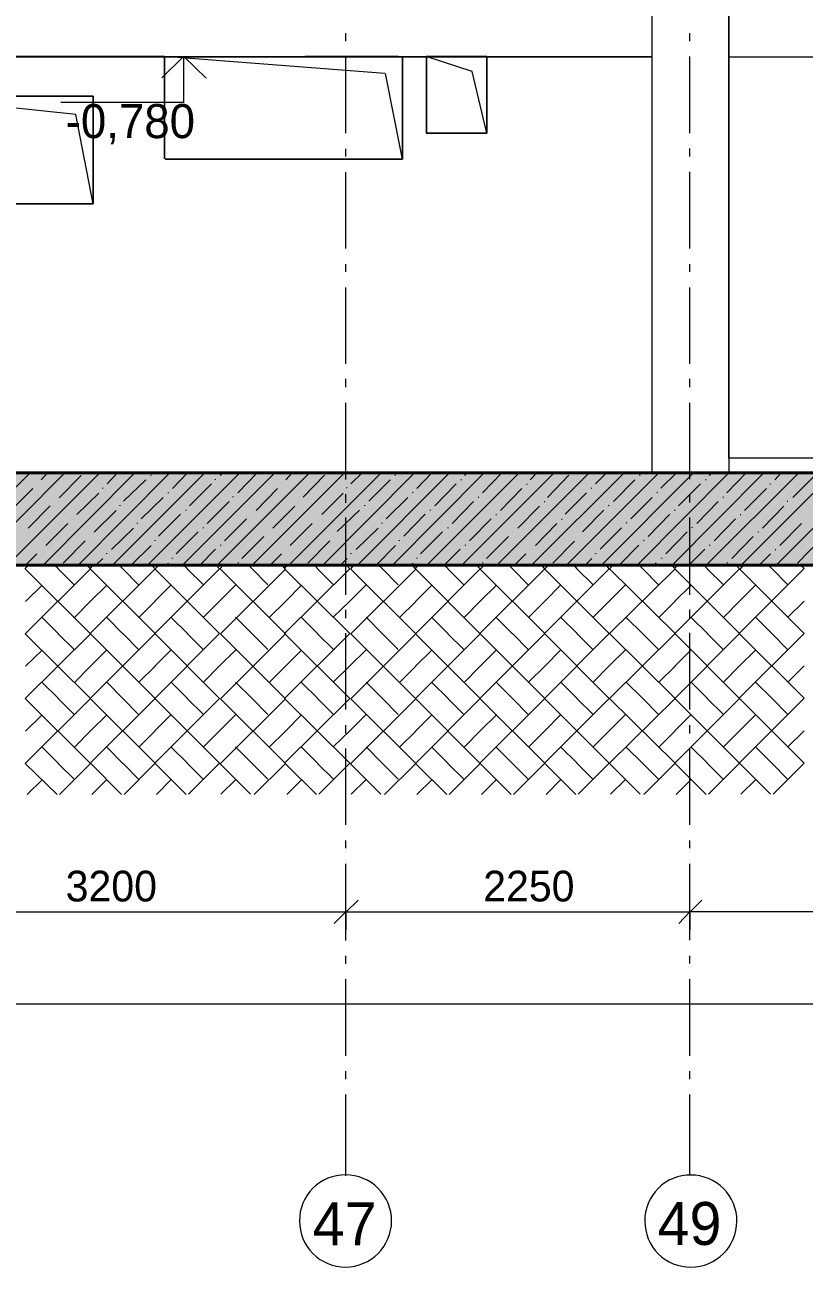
# Model space of a CAD drawing. Header units: millimetres. Extents: x -135211 to 49383, y -8033 to 228499.
# Drawn here: x -36491 to -31402, y 39970 to 48081 of the extents above; entities that cross this region are included whole.
import ezdxf

# ---------------------------------------------------------------- set-up
doc = ezdxf.new("R2010")
doc.units = ezdxf.units.MM
doc.layers.add('PDF _Геометрия', color=7, linetype='Continuous', true_color=0x1d1d1d)
doc.layers.add('PDF _Сплошная заливка', color=7, linetype='Continuous', true_color=0xffffff)
doc.layers.add('PDF _Текст', color=7, linetype='Continuous')

msp = doc.modelspace()

# ---------------------------------------------------------------- hatches: boundary and pattern name
at = {"layer": 'PDF _Сплошная заливка', "transparency": 33554559}
h = msp.add_hatch(color=256, dxfattribs=at)
h.paths.add_polyline_path([(-99774.8447882913, 44556.18323552701), (-99774.8447882913, 45156.58976560547), (-104045.4232660861, 45156.58976560547), (-104045.4232660861, 44556.18323552701)])
h.paths.add_polyline_path([(646.2711272356682, 44556.18323552701), (646.2711272356391, 45156.58976560547), (-26352.24833949412, 45156.58976560547), (-26352.24833949412, 44556.18323552701)])
h.paths.add_polyline_path([(-26398.81210778105, 44556.18323552701), (-26398.81210778105, 45156.58976560547), (-50899.8203663938, 45156.58976560547), (-50899.8203663938, 44556.18323552701)])
h.paths.add_polyline_path([(-50950.617204525, 44556.18323552701), (-50950.617204525, 45156.58976560547), (-98974.79458772499, 45156.58976560547), (-98974.79458772499, 44556.18323552701)])

# ---------------------------------------------------------------- linework, layer by layer
at = {"layer": 'PDF _Геометрия', "color": 7, "lineweight": 40}
for points in [[(-50895.0913426615, 44554.31698281016), (-26392.48618753566, 44554.31698281016), (-26392.48618753566, 45155.43054379088), (-26392.48618753566, 48283.86854960073), (-26392.48618753566, 48525.15166684684), (-26392.48618753566, 52534.12729970241), (-26392.48618753566, 52775.41202245223), (-44091.69261806377, 52775.41202245223)], [(-44096.0814627634, 48285.11347841544), (-26646.93330292027, 48285.11347841544), (-26646.93330292027, 45156.80507873028), (-50648.58882774596, 45156.80507873028)]]:
    msp.add_lwpolyline(points, dxfattribs=at)
at = {"layer": 'PDF _Геометрия', "color": 7, "lineweight": 9}
for points in [[(-37842.20024014806, 45155.02095591775), (-32393.92849522801, 45155.02095591775), (-32393.92849522801, 48283.46379404167), (-37842.20024014806, 48283.46379404167)], [(-37842.20024014806, 47872.84812029012), (-32393.92849522801, 47872.84812029012), (-32393.92849522801, 48283.46379404167)], [(-31893.80830292031, 45252.20231113192), (-31893.80830292031, 47872.68500385928), (-31893.80830292031, 48283.34977914002), (-31893.80830292031, 45154.86548540903), (-32393.54271468605, 45154.86548540903)], [(-31894.03038597049, 47872.81380948969), (-27190.92368753567, 47872.81380948969), (-27190.92368753567, 48283.41640408838), (-27190.92368753567, 45154.94794166506), (-27990.92705734455, 45154.94794166506)], [(-34394.40926445879, 47975.12226802801), (-34394.40926445879, 48025.92246631772)], [(-32148.25541830494, 47975.59033020594), (-32148.25541830494, 48026.36765657442)], [(-35578.9044567665, 47874.47455049818), (-35578.9044567665, 47205.68688984938), (-35578.9044567665, 47874.47455049818), (-37847.72300625297, 47874.47455049818)], [(-35456.06791830497, 47874.45359675185), (-35456.06791830497, 47573.94332051488), (-36256.07384826575, 47573.94332051488)], [(-35298.13522599726, 47872.8886733), (-35598.4711008203, 47872.8886733)], [(-34139.96214907418, 47764.53691926779), (-35579.17715078944, 47874.60452657779)], [(-34025.89964907417, 47873.43105238628), (-35575.07939593244, 47873.43105238628)], [(-34657.63041830495, 47872.54293155276), (-35449.05578843072, 47872.54293155276)], [(-34052.22176445881, 47873.73499880862), (-34661.75497196923, 47873.73499880862)], [(-34394.40926445879, 47374.00041504481), (-34394.40926445879, 47873.52187751074)], [(-33867.96695676648, 47873.10091505058), (-33867.96695676648, 47373.53986632578), (-33867.96695676648, 47873.10091505058), (-34024.59571272941, 47873.10091505058)], [(-33473.13522599725, 47873.96637695132), (-33870.84947062915, 47873.96637695132)], [(-33569.64964907418, 47776.35636156113), (-33870.39861123692, 47873.73369714018)], [(-32393.92849522801, 45155.02095591775), (-32393.92849522801, 47872.84812029012), (-33469.48323035566, 47872.84812029012)], [(-32148.25541830494, 47374.44228979584), (-32148.25541830494, 47873.97211546207)], [(-33473.13522599725, 47374.43645355307), (-33570.42464131903, 47776.61721271261)], [(-34025.89964907417, 47204.59374502562), (-34136.03158446476, 47763.3585408474)], [(-36157.99099522804, 47496.26589067589), (-37292.81451226053, 47614.81027476528)], [(-36043.92849522804, 46912.14270298479), (-36158.38015313263, 47496.31710718489)], [(-34394.40926445879, 47221.59686790335), (-34394.40926445879, 47272.3970601309)], [(-32148.25541830494, 47222.0467486835), (-32148.25541830494, 47272.88764945881)], [(-34394.40926445879, 46620.47205052352), (-34394.40926445879, 47119.99351298944)], [(-32148.25541830494, 46620.96228268024), (-32148.25541830494, 47120.49210834646)], [(-34394.40926445879, 46468.06850338206), (-34394.40926445879, 46518.87166000625)], [(-32148.25541830494, 46468.56674156789), (-32148.25541830494, 46519.34406793637)], [(-34394.40926445879, 45866.94665039888), (-34394.40926445879, 46366.46810680263)], [(-32148.25541830494, 45867.47924998334), (-32148.25541830494, 46366.94852062406)], [(-34394.40926445879, 45714.54309719525), (-34394.40926445879, 45769.58799017123)], [(-32148.25541830494, 45715.08370887099), (-32148.25541830494, 45770.07809415914)], [(-34394.40926445879, 45113.41828587759), (-34394.40926445879, 45612.94270061582)], [(-32148.25541830494, 45113.9356684609), (-32148.25541830494, 45613.46851350846)], [(-30744.40926445878, 45252.83784153459), (-31896.02166296876, 45252.83784153459)], [(251.0965281952522, 45156.72684790423), (640.3263124645455, 45156.72684790423), (640.3263124645455, 44555.56097721778), (-97975.15414275724, 44555.56097721778)], [(-34394.40926445879, 44961.01769100844), (-34394.40926445879, 45016.05962564993)], [(-32148.25541830494, 44961.54012734855), (-32148.25541830494, 45016.59808704354)], [(-34394.40926445879, 44359.89287969078), (-34394.40926445879, 44863.65903684295)], [(-32148.25541830494, 44360.45566134529), (-32148.25541830494, 44864.20254593118)], [(-34394.40926445879, 44207.48932648716), (-34394.40926445879, 44262.53421946312)], [(-32148.25541830494, 44208.06012023295), (-32148.25541830494, 44263.0545055211)], [(-34394.40926445879, 43610.60920985573), (-34394.40926445879, 44110.13067232165)], [(-32148.25541830494, 43611.12913874253), (-32148.25541830494, 44110.65896440876)], [(-34394.40926445879, 43453.96392636251), (-34394.40926445879, 43509.00881933846)], [(-32148.25541830494, 43454.51653251054), (-32148.25541830494, 43509.57146662423)], [(-34394.40926445879, 42857.08380973109), (-34394.40926445879, 43356.60526613484)], [(-32148.25541830494, 42857.64610604561), (-32148.25541830494, 43357.17592551189)], [(-34394.40926445879, 42704.68025652746), (-34394.40926445879, 42755.48045481718)], [(-32148.25541830494, 42705.25056493327), (-32148.25541830494, 42756.02788510179)], [(-34394.40926445879, 42103.5554452098), (-34394.40926445879, 42603.07985994803)], [(-32148.25541830494, 42104.10252452319), (-32148.25541830494, 42603.63536957074)], [(-34394.40926445879, 42289.78632856494), (-34394.40926445879, 42395.63141983061)], [(-32148.25541830494, 42290.41318888802), (-32148.25541830494, 42396.24544317024)], [(-37594.62632477077, 42289.78632856494), (-34394.40926445879, 42289.78632856494), (-34394.40926445879, 42171.26930857528)], [(-34396.35909074571, 42290.41318888802), (-32148.25541830494, 42290.41318888802), (-32148.25541830494, 42171.86919662134)], [(-32151.09234343992, 42291.24119672673), (-30051.26022599722, 42291.24119672673), (-30051.26022599722, 42172.70642675283)], [(-34394.40926445879, 41951.15485034065), (-34394.40926445879, 42001.95504863037)], [(-32148.25541830494, 41951.70698341083), (-32148.25541830494, 42002.54787798619)], [(-34394.40926445879, 41350.03003902299), (-34394.40926445879, 41849.55149542675)], [(-32148.25541830494, 41350.62251740757), (-32148.25541830494, 41850.15233687383)], [(-103561.8408001549, 41688.52630518701), (175.3022740030137, 41688.52630518701)], [(-34394.40926445879, 41197.62648581937), (-34394.40926445879, 41248.42668410909)], [(-32148.25541830494, 41198.22697629523), (-32148.25541830494, 41249.00429646375)], [(-34394.40926445879, 40566.85984203615), (-34394.40926445879, 41096.0260953021)], [(-32148.25541830494, 40567.50499478468), (-32148.25541830494, 41096.6087553514)]]:
    msp.add_lwpolyline(points, dxfattribs=at)
at = {"layer": 'PDF _Геометрия', "color": 7, "lineweight": 18}
for points in [[(-35456.06791830497, 47874.45359675185), (-35595.79751000406, 47734.78257203185)], [(-35451.05756554424, 47872.95103853829), (-35306.90926445881, 47733.2487155156)], [(-34391.88481374389, 42288.88692579015), (-34315.44291830495, 42365.08887116679)], [(-32145.60697868982, 42289.46442189957), (-32069.28907215109, 42365.66114236805)], [(-34394.40926445879, 42289.78632856494), (-34470.79012032194, 42213.64523116172)], [(-32148.25541830494, 42290.41318888802), (-32220.17254933466, 42214.21541833186)]]:
    msp.add_lwpolyline(points, dxfattribs=at)
at = {"layer": 'PDF _Геометрия', "color": 7, "lineweight": 9}
for points in [[(-34025.89964907417, 47873.43105238628), (-34025.89964907417, 47204.59374502562), (-35575.07939593244, 47204.59374502562), (-34025.89964907417, 47204.59374502562)], [(-33473.13522599725, 47873.96637695132), (-33473.13522599725, 47374.43645355307), (-33870.84947062915, 47374.43645355307), (-33473.13522599725, 47374.43645355307)], [(-37292.75030828847, 47614.87856912519), (-36043.92849522804, 47614.87856912519), (-36043.92849522804, 46912.14270298479), (-37292.75030828847, 46912.14270298479), (-36043.92849522804, 46912.14270298479), (-36043.92849522804, 47614.87856912519)], [(-31894.68425369958, 45155.1041825591), (-29744.16887984338, 45155.1041825591)]]:
    msp.add_lwpolyline(points, close=True, dxfattribs=at)
at = {"layer": 'PDF _Геометрия', "lineweight": 9}
for points in [[(-37057.5899019253, 44556.10332191412), (-36456.30830292036, 45157.20812716882)], [(-36829.09889547581, 44556.25383039942), (-36228.18330292034, 45157.34953699185)], [(-36601.193536893, 44556.3992363362), (-36000.05830292034, 45157.47622925675)], [(-36384.43637693288, 45110.67392601781), (-36342.24580292036, 45157.26346616411)], [(-36369.10288814637, 44555.15646440136), (-35771.93330292034, 45156.26931413322)], [(-36267.03407650367, 44993.9554957396), (-36122.89484138189, 45137.85625977899)], [(-36140.57385483065, 44555.33652591953), (-35543.80830292034, 45156.41735081417)], [(-35953.46301110655, 45084.25903490865), (-35885.99580292034, 45156.20423241764)], [(-35916.84561153992, 44555.49837963111), (-35315.68330292036, 45156.60497391978)], [(-35845.90380567551, 44970.58133165859), (-35701.74099522804, 45110.26059399602)], [(-35688.92232557526, 44555.6453645826), (-35087.55830292036, 45156.70664166777)], [(-35666.64484138189, 45138.19600222845), (-35666.64484138189, 45142.44448662484)], [(-35526.92499294835, 45054.94167263597), (-35429.74580292036, 45156.49975824617)], [(-35460.38066356743, 44555.76908479808), (-34859.43330292034, 45156.90205202426)], [(-35245.49099522804, 45110.58620937155), (-35245.49099522804, 45114.79434435396)], [(-35232.44480363268, 44555.93491903954), (-34631.30830292034, 45157.00645009369)], [(-35214.24499309473, 45139.71655827669), (-35201.62080292033, 45156.67407514727)], [(-35100.65542444414, 45025.56116003427), (-34973.49580292034, 45156.8228943804)], [(-35004.49743916042, 44556.07271257155), (-34403.18330292034, 45157.14415356909)], [(-34787.65520889012, 45110.3706770621), (-34745.37080292034, 45156.94369433857)], [(-34767.21848898528, 44553.3948281726), (-34166.28426445879, 45154.56936467702)], [(-34674.62847757099, 44996.41953876557), (-34534.79387984342, 45140.37161473027)], [(-34543.71540827664, 44554.98735094701), (-33946.93330292033, 45156.15528716054)], [(-34361.3397563903, 45085.30184270666), (-34289.12080292034, 45157.21558099117)], [(-34315.74004540895, 44555.15699719328), (-33718.80830292033, 45156.29986958489)], [(-34244.70425177593, 44970.27317840347), (-34104.86599522801, 45109.98971486894)], [(-34087.75907280594, 44555.29204067143), (-33490.68330292033, 45156.40638973843)], [(-34074.02848152215, 45139.23127748913), (-34069.76984138187, 45143.43052006216)], [(-33930.41657922992, 45054.61777986635), (-33832.87080292033, 45156.18827052)], [(-33863.45505551589, 44555.44984093335), (-33262.55830292034, 45156.59209664195)], [(-33644.11906521076, 45108.86530116189), (-33639.84195676648, 45113.0827605599)], [(-33635.47128722163, 44555.63129156319), (-33034.43330292034, 45156.73228664916)], [(-33617.57568715129, 45139.44720784226), (-33604.74580292033, 45156.37370983258)], [(-33503.40125482739, 45025.2717974887), (-33376.62080292033, 45156.52010354899)], [(-33407.48190915005, 44555.77113488177), (-32806.30830292033, 45156.88759859216)], [(-33190.85452389994, 45110.09090916873), (-33148.49580292031, 45156.62195487407)], [(-33179.49296519959, 44555.86986194994), (-32578.18330292033, 45156.98961238553)], [(-33077.55949361745, 44996.11614468942), (-32937.9188798434, 45140.06101730097)], [(-32950.87000949046, 44556.04280790268), (-32350.05830292033, 45157.16571267724)], [(-32764.39608515959, 45084.96526515136), (-32692.24580292033, 45156.92886627171)], [(-32722.8684915699, 44556.17017454395), (-32121.93330292031, 45157.28705078056)], [(-32647.60893862696, 44969.99205417673), (-32507.99099522801, 45109.67334568012)], [(-32490.50320617657, 44555.00209492305), (-31893.80830292031, 45156.10981182734)], [(-32477.22207807985, 45138.93347277315), (-32472.89484138187, 45143.13699114774)], [(-32337.5893174971, 45055.62663918272), (-32235.99580292033, 45157.21712461046)], [(-32262.47463623161, 44555.14357432743), (-31665.68330292031, 45156.29681951974)], [(-32047.31266176845, 45108.57024055658), (-32042.96695676647, 45112.79169921515)], [(-32038.8121740582, 44555.29346504183), (-31437.55830292031, 45156.42538691294)], [(-32020.28795133939, 45139.11940211846), (-32007.87080292033, 45156.06869174758)], [(-31906.68865595447, 45024.99339829689), (-31779.74580292031, 45156.2264206152)], [(-31810.78219012852, 44555.44966347062), (-31209.43330292031, 45156.55106425573)], [(-31594.02822883829, 45109.79607522106), (-31551.62080292031, 45156.32365039156)], [(-31582.12190565167, 44555.6100909924), (-30981.30830292033, 45156.6748004545)], [(-31476.02035017137, 44994.45553052983), (-31332.26984138184, 45138.39220247825)], [(-36582.43050382448, 44910.09578456252), (-36438.76022599728, 45054.06174175046)], [(-36412.43811061267, 45084.7610036929), (-36412.43811061267, 45084.7610036929)], [(-36152.54111616249, 44883.93260322593), (-36008.83234138189, 45023.64947107444)], [(-35982.51022599728, 45054.37395421704), (-35982.51022599728, 45058.54751846087)], [(-35552.58234138189, 45023.97534974164), (-35552.58234138189, 45028.167369418)], [(-35416.01308701662, 44940.21265014188), (-35271.81311061265, 45084.11338155315)], [(-34981.28462801789, 44909.81728598454), (-34841.88522599726, 45053.74566416332)], [(-34815.56311061264, 45084.44332933085), (-34815.56311061264, 45084.44332933085)], [(-34551.36227885238, 44883.68276857842), (-34411.95734138187, 45023.39253615851)], [(-34389.88029758766, 45055.38095963615), (-34385.63522599726, 45059.6230726294)], [(-33959.97088127627, 45024.98669724397), (-33955.70734138187, 45029.25023713838)], [(-33814.77477141809, 44939.88328634909), (-33674.93811061264, 45083.810691958)], [(-33384.83404487293, 44909.53955591598), (-33245.01022599725, 45053.47178942017)], [(-33214.20964889937, 45082.70810400643), (-33209.91407215109, 45082.70810400643)], [(-32963.65584275806, 44886.13879414373), (-32823.8563798434, 45025.81496361322)], [(-32793.07389414537, 45055.07276296838), (-32788.76022599725, 45059.32326579896)], [(-32363.16447783397, 45024.72992030918), (-32358.83234138184, 45028.93819835094)], [(-32222.00333649019, 44940.93478597444), (-32078.06311061264, 45084.87501185199)], [(-31792.06066337024, 44910.57766379801), (-31648.13522599723, 45054.50614795586)], [(-31626.17690701445, 45085.11172602739), (-31621.81311061262, 45085.11172602739)], [(-36468.53734951418, 44795.87402734675), (-36324.69772599728, 44939.83264450246)], [(-36298.37561061267, 44970.49595068827), (-36298.37561061267, 44970.49595068827)], [(-35868.44772599728, 44940.12875402955), (-35868.44772599728, 44944.36844275005)], [(-35731.41339376508, 44856.35802466664), (-35587.67849522804, 44996.08079109128)], [(-35301.51935079099, 44825.95284147856), (-35157.75061061265, 44969.90074224708)], [(-35131.42849522803, 44996.33141273236), (-35131.42849522803, 45000.60320293587)], [(-34871.61415050736, 44795.58044657615), (-34727.82272599725, 44939.55182329924)], [(-34701.50061061264, 44970.21476159016), (-34701.50061061264, 44970.21476159016)], [(-34271.57272599726, 44939.83961859054), (-34271.57272599726, 44944.08662792303)], [(-34130.80269886182, 44856.03065467237), (-33990.80349522803, 44995.72670524799)], [(-33700.87252147013, 44825.66826250107), (-33560.87561061264, 44969.63523456267)], [(-33530.06146496489, 44994.64362311702), (-33525.77945676648, 44998.86292959653)], [(-33270.9310910544, 44795.28723414937), (-33130.94772599725, 44939.26078547861)], [(-33100.1520486535, 44968.51521933224), (-33095.85157215109, 44968.51521933224)], [(-32679.01629389949, 44940.84863144183), (-32674.69772599723, 44945.10395611144)], [(-32533.70458389699, 44855.73632097084), (-32393.92849522801, 44995.452014192)], [(-32103.75408734103, 44825.4004433845), (-31964.00061061261, 44969.31801470551)], [(-31933.25506152258, 44994.32870099051), (-31928.90445676648, 44998.55491931627)], [(-31673.7983362223, 44795.00506111875), (-31534.07272599725, 44938.97031523384)], [(-31512.11930676857, 44970.90839105137), (-31507.75061061262, 44970.90839105137)], [(-36184.31311061267, 44856.28906769511), (-36184.31311061267, 44856.28906769511)], [(-36038.64725798162, 44769.73763554495), (-35894.76984138189, 44909.44064087185)], [(-35617.51883855037, 44742.13136691516), (-35473.61599522804, 44886.09569272729)], [(-35438.51984138187, 44909.75099377355), (-35438.51984138187, 44913.94790978916)], [(-35017.36599522803, 44886.35086335365), (-35017.36599522803, 44886.35086335365)], [(-34450.47084758262, 44772.25045894661), (-34306.6688798434, 44911.92542911432)], [(-34016.2941367106, 44741.8547027071), (-33876.74099522803, 44885.79082273244)], [(-33841.64484138187, 44909.46293153724), (-33841.64484138187, 44913.67184303553)], [(-33416.00386471901, 44884.65116534848), (-33411.71695676648, 44884.65116534848)], [(-32849.75219189869, 44771.92462712417), (-32709.7938798434, 44911.57285711241)], [(-32419.80022916701, 44741.54661872383), (-32279.865995228, 44885.44753671261)], [(-32249.1068775881, 44910.46821146958), (-32244.76984138187, 44914.74475667603)], [(-31819.19746127669, 44884.32469922012), (-31814.84195676647, 44884.32469922012)], [(-36354.64419520389, 44681.64991621311), (-36210.63522599728, 44825.59787252452)], [(-35924.75339980073, 44655.48038945905), (-35780.70734138189, 44795.22748190857)], [(-35754.38522599726, 44825.87912967097), (-35754.38522599726, 44830.12671007548)], [(-35324.45734138189, 44795.52355960364), (-35324.45734138189, 44799.72830845368)], [(-35187.62409854241, 44711.74969939036), (-35043.68811061264, 44855.68274240186)], [(-34757.71819438822, 44681.33986594898), (-34613.76022599728, 44825.30078610732)], [(-34587.43811061264, 44855.9850288154), (-34587.43811061264, 44855.9850288154)], [(-34327.81291341032, 44655.20522804678), (-34183.83234138187, 44794.93205968906)], [(-34157.51022599726, 44825.57421078857), (-34157.51022599726, 44829.82611646032)], [(-33727.58234138187, 44795.22199586081), (-33727.58234138187, 44799.43275437923)], [(-33586.35465547498, 44711.45270342918), (-33446.81311061264, 44855.4021769441)], [(-33156.41586728932, 44681.09859469087), (-33016.88522599725, 44824.99313916321)], [(-32986.09444840762, 44854.26573539004), (-32981.78907215109, 44854.26573539004)], [(-32735.22767303462, 44657.71545010213), (-32595.73137984339, 44797.39860366264)], [(-32564.95869365361, 44826.62912418666), (-32560.63522599726, 44830.88928303064)], [(-32135.04927734222, 44796.27894708906), (-32130.70734138186, 44800.49673826416)], [(-31989.84903557724, 44711.17869592461), (-31849.93811061264, 44855.07015510535)], [(-31559.89258742466, 44680.81279879786), (-31420.01022599723, 44824.75051639581)], [(-36240.75104089361, 44567.42118526937), (-36096.57272599728, 44711.35805109606)], [(-36070.25061061265, 44742.07428201756), (-36070.25061061265, 44742.07428201756)], [(-35640.32272599728, 44711.6900050722), (-35640.32272599728, 44715.93963595174)], [(-35503.62428333564, 44627.90491312293), (-35359.55349522803, 44771.85552818439)], [(-35073.72884629386, 44597.54812010214), (-34929.62561061265, 44741.46883001405)], [(-34903.30349522803, 44772.16141034101), (-34903.30349522803, 44772.16141034101)], [(-34643.82223826904, 44567.16415257403), (-34499.69772599725, 44711.10829577984)], [(-34473.37561061264, 44741.75770016273), (-34473.37561061264, 44741.75770016273)], [(-34043.44772599726, 44711.36887374009), (-34043.44772599726, 44715.62865067655)], [(-33906.65775795247, 44627.61807235552), (-33762.67849522803, 44771.53775352164)], [(-33476.74200174643, 44597.24321663998), (-33332.75061061264, 44741.17477475529)], [(-33306.42849522801, 44771.84017629882), (-33306.42849522801, 44771.84017629882)], [(-33042.51221642994, 44566.85729580261), (-32902.82272599725, 44710.78945191492)], [(-32876.50061061264, 44741.46641790545), (-32876.50061061264, 44741.46641790545)], [(-32450.90109340771, 44712.41789547468), (-32446.57272599723, 44716.622512234)], [(-32305.27840969239, 44627.30271968587), (-32165.80349522803, 44771.24215797451)], [(-31875.32389178737, 44596.96752481932), (-31735.87561061262, 44740.89628821496)], [(-31705.13986103082, 44770.10469697783), (-31700.77945676647, 44770.10469697783)], [(-31445.35801147028, 44566.56837363841), (-31305.94772599723, 44710.54222907044)], [(-36484.28988852695, 44555.59496550931), (-36412.43811061267, 44627.5685331536)], [(-36377.34195676651, 44655.43813510013), (-36377.34195676651, 44655.43813510013)], [(-35956.18811061267, 44627.85803184425), (-35956.18811061267, 44632.09390492599)], [(-35797.69918019538, 44553.96809351441), (-35666.64484138189, 44680.9521786502)], [(-35347.06145286279, 44556.04826067154), (-35245.49099522804, 44657.61577944212)], [(-35210.39484138187, 44681.29661242838), (-35210.39484138187, 44685.50625502745)], [(-34887.39771627275, 44555.29830053608), (-34815.56311061264, 44627.25374734928)], [(-34780.4669567665, 44655.10954219221), (-34780.4669567665, 44655.10954219221)], [(-34359.31311061265, 44627.5304638786), (-34359.31311061265, 44631.7766661815)], [(-34196.88763579667, 44553.70957071014), (-34069.76984138187, 44680.70560193666)], [(-33750.00499595494, 44555.7127301045), (-33648.61599522803, 44657.34926630241)], [(-33613.51984138187, 44680.98306965286), (-33613.51984138187, 44685.26130880965)], [(-33290.4605107871, 44554.99554770864), (-33218.68811061264, 44626.95066387302)], [(-33192.36599522803, 44657.63984744457), (-33192.36599522803, 44657.63984744457)], [(-32762.43811061262, 44627.23082388408), (-32762.43811061262, 44631.48243470776)], [(-32608.96430461894, 44556.18168798041), (-32481.6688798434, 44683.16934241764)], [(-32153.51989942991, 44555.39472371076), (-32051.740995228, 44656.9827225464)], [(-32020.99167709633, 44682.03263403269), (-32016.64484138186, 44686.25518486794)], [(-31693.48408601376, 44554.68199794889), (-31621.81311061262, 44626.66641233835)], [(-31591.08226078494, 44655.89554811345), (-31586.71695676647, 44655.89554811345)], [(-36024.85748601834, 44554.82770783018), (-35982.51022599728, 44597.17787864013)], [(-35569.35627339914, 44554.03325099892), (-35552.58234138189, 44566.73217565539)], [(-35526.26022599726, 44597.43641382011), (-35526.26022599726, 44601.69101279329)], [(-35096.33234138187, 44567.0678444539), (-35096.33234138187, 44571.28238680709)], [(-34428.07411963813, 44554.5392536129), (-34385.63522599726, 44596.85677808066)], [(-33972.75556411134, 44553.75531752017), (-33955.70734138187, 44566.48053444843)], [(-33929.38522599726, 44597.17091273936), (-33929.38522599726, 44601.37313550282)], [(-33499.45734138187, 44566.74976332099), (-33499.45734138187, 44571.03290223189)], [(-32831.27123631045, 44554.20874030805), (-32788.76022599725, 44596.59340766482)], [(-32380.59562045881, 44556.26478311938), (-32367.60637984339, 44568.9489300768)], [(-32332.51022599723, 44596.85274559986), (-32332.51022599723, 44601.12255426862)], [(-31902.58234138186, 44566.491529533), (-31902.58234138186, 44570.71884624346)]]:
    msp.add_lwpolyline(points, dxfattribs=at)
at = {"layer": 'PDF _Геометрия', "color": 28, "lineweight": 9, "true_color": 0x0e0e0e}
for points in [[(-36490.60222432263, 44529.40337402134), (-36465.08234138189, 44554.80443574658)], [(-36488.80161351734, 43258.92960412634), (-36061.47657215112, 43682.25907782384), (-36488.80161351734, 44105.59146590596), (-36061.47657215112, 44528.92093960346), (-36087.10292295103, 44554.36976921695)], [(-36272.05349522806, 44528.57949290791), (-36297.62429757969, 44553.97316482037)], [(-36065.38563240078, 44530.14118086794), (-36043.92849522804, 44555.53348969531)], [(-36063.51460817341, 43259.6725136458), (-35640.32272599728, 43682.9842300244), (-36063.51460817341, 44106.35439700176), (-35640.32272599728, 44529.66319234684), (-35665.46393568639, 44555.04406445517)], [(-35850.8996490742, 44529.32457579222), (-35876.58154832237, 44554.70899945905)], [(-35642.3851992174, 43260.38723014497), (-35219.16887984342, 43683.72096133752), (-35642.3851992174, 44107.05762617235), (-35219.16887984342, 44530.32971480756), (-35244.41861273981, 44555.75850207985)], [(-35639.14860300222, 44529.36051549397), (-35614.00061061265, 44554.74823495986)], [(-35429.74580292036, 44529.99888010375), (-35454.94127421311, 44555.37302698371)], [(-35218.10328005567, 44530.04045180696), (-35192.84676445881, 44555.47607589131)], [(-35212.49808829353, 43258.19520938272), (-34789.24099522803, 43681.51421546449), (-35212.49808829353, 44104.8951345625), (-34789.24099522803, 44528.21414064425), (-34810.373778233, 44553.63362415064)], [(-35008.59195676651, 44530.71258926149), (-35029.67763987175, 44556.0754188419)], [(-34797.05795710911, 44530.74549345007), (-34771.69291830497, 44556.16950927051)], [(-34795.58333315277, 43260.33343970505), (-34368.08714907418, 43683.64597027674), (-34795.58333315277, 44106.9585069122), (-34368.08714907418, 44530.26807836138), (-34393.55618928534, 44555.6779058032)], [(-34578.66407215111, 44528.58110548252), (-34599.84207105979, 44553.99589014087)], [(-34362.99390048994, 44528.60641311128), (-34341.76503368956, 44554.02004150854)], [(-34361.42480097366, 43258.16732529578), (-33938.15926445878, 43681.4953102252), (-34361.42480097366, 44104.82031707049), (-33938.15926445878, 44528.14830199991), (-33963.73908877738, 44553.60323557955)], [(-34157.51022599726, 44530.61122323708), (-34183.03352781205, 44556.00990420127)], [(-33941.93048614355, 44529.33501568578), (-33920.61118753572, 44554.73495596295)], [(-33940.23306797806, 43258.88347287077), (-33517.00541830494, 43682.23058004621), (-33940.23306797806, 44105.52094307324), (-33517.00541830494, 44528.86804413267), (-33542.69376583082, 44554.2488063265)], [(-33727.58234138187, 44528.51960608735), (-33753.21642730411, 44553.9063528741)], [(-33519.02584860542, 43259.61485627935), (-33095.85157215109, 43682.90908875531), (-33519.02584860542, 44106.20332123127), (-33095.85157215109, 44529.56052585868), (-33116.73618514389, 44554.92555245724)], [(-33516.37843314667, 44528.55739491823), (-33490.68330292033, 44554.0075823933)], [(-33306.42849522801, 44529.19467008203), (-33331.55462200807, 44554.62904416572)], [(-33097.79710478961, 43260.28350322867), (-32674.69772599723, 43683.62983531092), (-33097.79710478961, 44106.91894380117), (-32674.69772599723, 44530.20504247112), (-32695.6701971341, 44555.61654216715)], [(-33094.71516596555, 44529.25593493423), (-33069.52945676647, 44554.69062554164)], [(-32885.27464907417, 44529.89496080993), (-32906.20319113899, 44555.31634417931)], [(-32673.66724411219, 44529.96892606504), (-32648.37561061262, 44555.32382552523)], [(-32672.15863768909, 43259.51143074265), (-32244.76984138187, 43682.871678838), (-32672.15863768909, 44106.17446481939), (-32244.76984138187, 44529.47422810901), (-32270.16298566942, 44554.87040128237)], [(-32455.34676445878, 44529.15847441681), (-32480.68694659606, 44554.56203777599)], [(-32248.28758487367, 44530.62190701391), (-32227.22176445878, 44556.02249422624)], [(-32247.18726768579, 43260.21445045863), (-31823.61599522801, 43683.5397267342), (-32247.18726768579, 44106.86499678987), (-31823.61599522801, 44530.18723776487), (-31849.11506381605, 44555.56482591206)], [(-32034.19291830494, 44529.81766440875), (-32059.63902474273, 44555.20618888459)], [(-31825.92046543282, 43260.93468253586), (-31402.46214907417, 43684.20696400237), (-31825.92046543282, 44107.54329528486), (-31402.46214907417, 44530.81557675137), (-31428.06714196269, 44556.23454099346)], [(-31818.44938878034, 44528.53595069562), (-31797.2938798434, 44553.98088045142)], [(-31613.03907215109, 44530.52051448383), (-31638.59110288938, 44555.88994920075)], [(-36264.70637963625, 43055.75799493521), (-36061.47657215112, 43258.92960412634), (-36488.80161351734, 43682.25907782384), (-36061.47657215112, 44105.59146590596), (-36488.80161351734, 44528.92093960346)], [(-36166.76503368957, 44422.94946470748), (-36272.73487914217, 44528.74198137382)], [(-35843.24112351792, 43056.51738072521), (-35640.32272599728, 43259.6725136458), (-36063.51460817341, 43682.9842300244), (-35640.32272599728, 44106.35439700176), (-36063.51460817341, 44529.66319234684)], [(-36061.47657215112, 44528.92093960346), (-36061.47657215112, 44528.92093960346)], [(-36061.47657215112, 44528.92093960346), (-36061.47657215112, 44528.92093960346)], [(-35745.61118753573, 44423.65340140362), (-35851.44534370003, 44529.48755756795)], [(-35422.35850513482, 43057.19760485356), (-35219.16887984342, 43260.38723014497), (-35642.3851992174, 43683.72096133752), (-35219.16887984342, 44107.05762617235), (-35642.3851992174, 44530.32971480756)], [(-35640.32272599728, 44529.66319234684), (-35640.32272599728, 44529.66319234684)], [(-35640.32272599728, 44529.66319234684), (-35640.32272599728, 44529.66319234684)], [(-35324.45734138189, 44424.34781695894), (-35430.14479989925, 44530.15842812131)], [(-35219.16887984342, 44530.32971480756), (-35219.16887984342, 44530.32971480756)], [(-35219.16887984342, 44530.32971480756), (-35219.16887984342, 44530.32971480756)], [(-34992.72068327366, 43055.01918131507), (-34789.24099522803, 43258.19520938272), (-35212.49808829353, 43681.51421546449), (-34789.24099522803, 44104.8951345625), (-35212.49808829353, 44528.21414064425)], [(-34903.30349522803, 44425.02013676166), (-35008.84495051355, 44530.86195699798)], [(-34571.22363370727, 43057.13477711633), (-34368.08714907418, 43260.33343970505), (-34795.58333315277, 43683.64597027674), (-34368.08714907418, 44106.9585069122), (-34795.58333315277, 44530.26807836138)], [(-34789.24099522803, 44528.21414064425), (-34789.24099522803, 44528.21414064425)], [(-34789.24099522803, 44528.21414064425), (-34789.24099522803, 44528.21414064425)], [(-34473.37561061264, 44422.89974918509), (-34579.37864491537, 44528.72236026613)], [(-34368.08714907418, 44530.26807836138), (-34368.08714907418, 44530.26807836138)], [(-34368.08714907418, 44530.26807836138), (-34368.08714907418, 44530.26807836138)], [(-34141.57270929938, 43054.93825370487), (-33938.15926445878, 43258.16732529578), (-34361.42480097366, 43681.4953102252), (-33938.15926445878, 44104.82031707049), (-34361.42480097366, 44528.14830199991)], [(-34052.22176445881, 44424.94910807011), (-34158.07102092147, 44530.79836453279)], [(-33720.05745448112, 43055.64927195436), (-33517.00541830494, 43258.88347287077), (-33940.23306797806, 43682.23058004621), (-33517.00541830494, 44105.52094307324), (-33940.23306797806, 44528.86804413267)], [(-33938.15926445878, 44528.14830199991), (-33938.15926445878, 44528.14830199991)], [(-33938.15926445878, 44528.14830199991), (-33938.15926445878, 44528.14830199991)], [(-33622.2938798434, 44422.87224723175), (-33727.98755487254, 44528.68822893892)], [(-33299.14364185063, 43056.37976430819), (-33095.85157215109, 43259.61485627935), (-33519.02584860542, 43682.90908875531), (-33095.85157215109, 44106.20332123127), (-33519.02584860542, 44529.56052585868)], [(-33517.00541830494, 44528.86804413267), (-33517.00541830494, 44528.86804413267)], [(-33517.00541830494, 44528.86804413267), (-33517.00541830494, 44528.86804413267)], [(-33201.14003368956, 44423.5687861345), (-33306.66955122827, 44529.40387565197)], [(-32877.61630231341, 43057.11798595794), (-32674.69772599723, 43260.28350322867), (-33097.79710478961, 43683.62983531092), (-32674.69772599723, 44106.91894380117), (-33097.79710478961, 44530.20504247112)], [(-33095.85157215109, 44529.56052585868), (-33095.85157215109, 44529.56052585868)], [(-33095.85157215109, 44529.56052585868), (-33095.85157215109, 44529.56052585868)], [(-32779.98618753572, 44424.2277723572), (-32885.96011785227, 44530.0783615075)], [(-32674.69772599723, 44530.20504247112), (-32674.69772599723, 44530.20504247112)], [(-32674.69772599723, 44530.20504247112), (-32674.69772599723, 44530.20504247112)], [(-32447.93316280305, 43056.34508662969), (-32244.76984138187, 43259.51143074265), (-32672.15863768909, 43682.871678838), (-32244.76984138187, 44106.17446481939), (-32672.15863768909, 44529.47422810901)], [(-32350.05830292033, 44423.50530931599), (-32455.86352058061, 44529.31354651582)], [(-32027.00722476895, 43057.01151529), (-31823.61599522801, 43260.21445045863), (-32247.18726768579, 43683.5397267342), (-31823.61599522801, 44106.86499678987), (-32247.18726768579, 44530.18723776487)], [(-32244.76984138187, 44529.47422810901), (-32244.76984138187, 44529.47422810901)], [(-32244.76984138187, 44529.47422810901), (-32244.76984138187, 44529.47422810901)], [(-31928.90445676648, 44424.18685474939), (-32034.53257586747, 44530.00004052847)], [(-31605.44791402815, 43057.7018932745), (-31402.46214907417, 43260.93468253586), (-31825.92046543282, 43684.20696400237), (-31402.46214907417, 44107.54329528486), (-31825.92046543282, 44530.81557675137)], [(-31823.61599522801, 44530.18723776487), (-31823.61599522801, 44530.18723776487)], [(-31823.61599522801, 44530.18723776487), (-31823.61599522801, 44530.18723776487)], [(-31507.75061061262, 44424.84854351966), (-31613.81796992125, 44530.66608924009)], [(-31402.46214907417, 44530.81557675137), (-31402.46214907417, 44530.81557675137)], [(-31402.46214907417, 44530.81557675137), (-31402.46214907417, 44530.81557675137)], [(-36487.24136391609, 44316.77113590352), (-36377.34195676651, 44422.56904371372)], [(-36061.79360097324, 44317.43032422407), (-35956.18811061267, 44423.27178954137)], [(-35641.09708642686, 44318.14987812947), (-35535.03426445881, 44423.97277904984)], [(-35219.79524317269, 44318.86213247413), (-35113.88041830497, 44424.71819136215)], [(-34789.72948847368, 44316.7160175796), (-34683.95253368957, 44422.55495161481)], [(-34368.42315131145, 44318.7665635452), (-34262.79868753572, 44424.63110511818)], [(-33938.9542184319, 44316.68374431653), (-33832.87080292033, 44422.52007637671)], [(-33517.63412502916, 44317.40390751916), (-33411.71695676648, 44423.20149211425)], [(-33096.31483454026, 44318.03770847916), (-32990.56311061262, 44423.91252109929)], [(-32674.98437072789, 44318.75357586628), (-32569.40926445878, 44424.57589406022)], [(-32245.5075044392, 44318.0210026265), (-32139.48137984339, 44423.79887160566)], [(-31824.17527289435, 44318.68661745653), (-31718.32753368955, 44424.53435666135)], [(-36167.5613939279, 44211.43765381771), (-36061.47657215112, 44317.28675611408)], [(-35746.27121506346, 44212.18013681772), (-35640.32272599728, 44318.00879766716)], [(-35324.97002153598, 44212.8587678649), (-35219.16887984342, 44318.66284921129)], [(-34894.90491025281, 44210.73888957065), (-34789.24099522803, 44316.58559713048)], [(-34478.44904853498, 44212.76961550496), (-34368.08714907418, 44318.64290205334)], [(-34044.1302836269, 44210.6664394095), (-33938.15926445878, 44316.51553374248)], [(-33622.81083995085, 44211.38608735429), (-33517.00541830494, 44317.19449360295)], [(-33201.49219288427, 44212.08685736108), (-33095.85157215109, 44317.91041240916)], [(-32780.78275950826, 44212.75402036966), (-32674.69772599723, 44318.59210675847)], [(-32350.6855125099, 44211.96916014191), (-32244.76984138187, 44317.8243464642)], [(-31929.35392438089, 44212.66366927313), (-31823.61599522801, 44318.52611416743)], [(-31508.01718892514, 44213.34535319748), (-31402.46214907417, 44319.21145468039)], [(-36272.05349522806, 44105.27327045108), (-36377.90836435648, 44211.07006149091)], [(-35850.8996490742, 44105.96990117442), (-35956.61947233662, 44211.80930000435)], [(-35429.74580292036, 44106.67568326939), (-35535.31957826254, 44212.49257162434)], [(-35008.59195676651, 44107.37220285204), (-35114.6204648094, 44213.22421167837)], [(-34578.66407215111, 44105.2633975655), (-34684.55406669452, 44211.09430549196)], [(-34157.51022599726, 44107.30773099996), (-34263.24708611646, 44213.16327503926)], [(-33727.58234138187, 44105.20849249272), (-33833.16426979424, 44211.03776004057)], [(-33306.42849522801, 44105.87206675592), (-33412.45741010745, 44211.71843210781)], [(-32885.27464907417, 44106.57287120863), (-32991.13747619628, 44212.43569833072)], [(-32455.34676445878, 44105.81199685617), (-32565.36952533873, 44211.63352349243)], [(-32034.19291830494, 44106.50485498035), (-32140.32949636849, 44212.33230164015)], [(-31613.03907215109, 44107.1894273763), (-31718.99662140782, 44213.02220226957)], [(-36166.76503368957, 43999.60206330248), (-36272.73487914217, 44105.45272114006)], [(-36061.47657215112, 44105.59146590596), (-36061.47657215112, 44105.59146590596)], [(-36061.47657215112, 44105.59146590596), (-36061.47657215112, 44105.59146590596)], [(-35745.61118753573, 44000.32260652971), (-35851.44534370003, 44106.15384481272)], [(-35640.32272599728, 44106.35439700176), (-35640.32272599728, 44106.35439700176)], [(-35640.32272599728, 44106.35439700176), (-35640.32272599728, 44106.35439700176)], [(-35324.45734138189, 44001.04965696713), (-35430.14479989925, 44106.8602681295)], [(-35219.16887984342, 44107.05762617235), (-35219.16887984342, 44107.05762617235)], [(-35219.16887984342, 44107.05762617235), (-35219.16887984342, 44107.05762617235)], [(-34903.30349522803, 44001.70878675677), (-35008.84495051355, 44107.55061302402)], [(-34789.24099522803, 44104.8951345625), (-34789.24099522803, 44104.8951345625)], [(-34789.24099522803, 44104.8951345625), (-34789.24099522803, 44104.8951345625)], [(-34473.37561061264, 43999.55604287919), (-34579.37864491537, 44105.43781576799)], [(-34368.08714907418, 44106.9585069122), (-34368.08714907418, 44106.9585069122)], [(-34368.08714907418, 44106.9585069122), (-34368.08714907418, 44106.9585069122)], [(-34052.22176445881, 44001.6857534433), (-34158.07102092147, 44107.46966466672)], [(-33938.15926445878, 44104.82031707049), (-33938.15926445878, 44104.82031707049)], [(-33938.15926445878, 44104.82031707049), (-33938.15926445878, 44104.82031707049)], [(-33622.2938798434, 43999.54268572389), (-33727.98755487254, 44105.35866743106)], [(-33517.00541830494, 44105.52094307324), (-33517.00541830494, 44105.52094307324)], [(-33517.00541830494, 44105.52094307324), (-33517.00541830494, 44105.52094307324)], [(-33201.14003368956, 44000.22842806466), (-33306.66955122827, 44106.06351758212)], [(-33095.85157215109, 44106.20332123127), (-33095.85157215109, 44106.20332123127)], [(-33095.85157215109, 44106.20332123127), (-33095.85157215109, 44106.20332123127)], [(-32779.98618753572, 44000.89160558309), (-32885.96011785227, 44106.73918806526)], [(-32674.69772599723, 44106.91894380117), (-32674.69772599723, 44106.91894380117)], [(-32674.69772599723, 44106.91894380117), (-32674.69772599723, 44106.91894380117)], [(-32350.05830292033, 44000.15149230714), (-32455.86352058061, 44106.02015742412)], [(-32244.76984138187, 44106.17446481939), (-32244.76984138187, 44106.17446481939)], [(-32244.76984138187, 44106.17446481939), (-32244.76984138187, 44106.17446481939)], [(-31928.90445676648, 44000.86432872689), (-32034.53257586747, 44106.68054665432)], [(-31823.61599522801, 44106.86499678987), (-31823.61599522801, 44106.86499678987)], [(-31823.61599522801, 44106.86499678987), (-31823.61599522801, 44106.86499678987)], [(-31507.75061061262, 44001.51438954171), (-31613.81796992125, 44107.3319290229)], [(-31402.46214907417, 44107.54329528486), (-31402.46214907417, 44107.54329528486)], [(-31402.46214907417, 44107.54329528486), (-31402.46214907417, 44107.54329528486)], [(-36487.24136391609, 43893.39098262564), (-36377.34195676651, 43999.24979846943)], [(-36061.79360097324, 43894.11690117118), (-35956.18811061267, 43999.96127806541)], [(-35641.09708642686, 43894.86411682724), (-35535.03426445881, 44000.68409356189)], [(-35219.79524317269, 43895.55250412289), (-35113.88041830497, 44001.41149980541)], [(-34789.72948847368, 43893.36913648101), (-34683.95253368957, 43999.20512085027)], [(-34368.42315131145, 43895.48918706454), (-34262.79868753572, 44001.29149051729)], [(-33938.9542184319, 43893.335434833), (-33832.87080292033, 43999.17176689318)], [(-33517.63412502916, 43894.03717526996), (-33411.71695676648, 43999.89455169885)], [(-33096.31483454026, 43894.7275977313), (-32990.56311061262, 44000.60241035142)], [(-32674.98437072789, 43895.45527652121), (-32569.40926445878, 44001.27758854103)], [(-32245.5075044392, 43894.64917391786), (-32139.48137984339, 44000.49364246688)], [(-31824.17527289435, 43895.35950550304), (-31718.32753368955, 44001.20724470785)], [(-36167.5613939279, 43788.10818012021), (-36061.47657215112, 43893.95437399184)], [(-35746.27121506346, 43788.80996385463), (-35640.32272599728, 43894.63862470409)], [(-35324.97002153598, 43789.52503667236), (-35219.16887984342, 43895.3878269338)], [(-34894.90491025281, 43787.36091698638), (-34789.24099522803, 43893.20467803246)], [(-34478.44904853498, 43789.45707886949), (-34368.08714907418, 43895.33036541787)], [(-34044.1302836269, 43787.34143256422), (-33938.15926445878, 43893.18754881306)], [(-33622.81083995085, 43788.03898629487), (-33517.00541830494, 43893.84440182477)], [(-33201.49219288427, 43788.73264380339), (-33095.85157215109, 43894.5562049933)], [(-32780.78275950826, 43789.40768828741), (-32674.69772599723, 43895.2427648559)], [(-32350.6855125099, 43788.66637416052), (-32244.76984138187, 43894.52458317458)], [(-31929.35392438089, 43789.33839299758), (-31823.61599522801, 43895.20084411175)], [(-31508.01718892514, 43790.07306548527), (-31402.46214907417, 43895.87512964362)], [(-36272.05349522806, 43681.90897585263), (-36377.90836435648, 43787.76384498105)], [(-35850.8996490742, 43682.61814128573), (-35956.61947233662, 43788.45754011566)], [(-35429.74580292036, 43683.35248643504), (-35535.31957826254, 43789.16644145344)], [(-35008.59195676651, 43684.09358544513), (-35114.6204648094, 43789.88382526892)], [(-34578.66407215111, 43681.88660303154), (-34684.55406669452, 43787.714552089)], [(-34157.51022599726, 43684.00424483953), (-34263.24708611646, 43789.80044388044)], [(-33727.58234138187, 43681.84076071368), (-33833.16426979424, 43787.66704996315)], [(-33306.42849522801, 43682.54946342984), (-33412.45741010745, 43788.39582265279)], [(-32885.27464907417, 43683.24777809139), (-32991.13747619628, 43789.11060521349)], [(-32455.34676445878, 43682.46854186402), (-32565.36952533873, 43788.35043333477)], [(-32034.19291830494, 43683.18901655579), (-32140.32949636849, 43789.01646321559)], [(-31613.03907215109, 43683.85834026877), (-31718.99662140782, 43789.69111516205)], [(-36166.76503368957, 43576.25465594406), (-36272.73487914217, 43682.10531378163)], [(-36061.47657215112, 43682.25907782384), (-36061.47657215112, 43682.25907782384)], [(-36061.47657215112, 43682.25907782384), (-36061.47657215112, 43682.25907782384)], [(-35745.61118753573, 43576.9888937745), (-35851.44534370003, 43682.82305591808)], [(-35640.32272599728, 43682.9842300244), (-35640.32272599728, 43682.9842300244)], [(-35640.32272599728, 43682.9842300244), (-35640.32272599728, 43682.9842300244)], [(-35324.45734138189, 43577.68992065283), (-35430.14479989925, 43683.5591716425)], [(-35219.16887984342, 43683.72096133752), (-35219.16887984342, 43683.72096133752)], [(-35219.16887984342, 43683.72096133752), (-35219.16887984342, 43683.72096133752)], [(-34903.30349522803, 43578.45633491486), (-35008.84495051355, 43684.23926301912)], [(-34789.24099522803, 43681.51421546449), (-34789.24099522803, 43681.51421546449)], [(-34789.24099522803, 43681.51421546449), (-34789.24099522803, 43681.51421546449)], [(-34473.37561061264, 43576.27149232374), (-34579.37864491537, 43682.09115349176)], [(-34368.08714907418, 43683.64597027674), (-34368.08714907418, 43683.64597027674)], [(-34368.08714907418, 43683.64597027674), (-34368.08714907418, 43683.64597027674)], [(-34052.22176445881, 43578.35705357723), (-34158.07102092147, 43684.2033414608)], [(-33938.15926445878, 43681.4953102252), (-33938.15926445878, 43681.4953102252)], [(-33938.15926445878, 43681.4953102252), (-33938.15926445878, 43681.4953102252)], [(-33622.2938798434, 43576.21312421602), (-33727.98755487254, 43682.02910592319)], [(-33517.00541830494, 43682.23058004621), (-33517.00541830494, 43682.23058004621)], [(-33517.00541830494, 43682.23058004621), (-33517.00541830494, 43682.23058004621)], [(-33201.14003368956, 43576.88806999481), (-33306.66955122827, 43682.72315951227)], [(-33095.85157215109, 43682.90908875531), (-33095.85157215109, 43682.90908875531)], [(-33095.85157215109, 43682.90908875531), (-33095.85157215109, 43682.90908875531)], [(-32779.98618753572, 43577.61560913862), (-32885.96011785227, 43683.40302129115)], [(-32674.69772599723, 43683.62983531092), (-32674.69772599723, 43683.62983531092)], [(-32674.69772599723, 43683.62983531092), (-32674.69772599723, 43683.62983531092)], [(-32350.05830292033, 43576.85809702786), (-32455.86352058061, 43682.66634041528)], [(-32244.76984138187, 43682.871678838), (-32244.76984138187, 43682.871678838)], [(-32244.76984138187, 43682.871678838), (-32244.76984138187, 43682.871678838)], [(-31928.90445676648, 43577.54483485274), (-32034.53257586747, 43683.36105278017)], [(-31823.61599522801, 43683.5397267342), (-31823.61599522801, 43683.5397267342)], [(-31823.61599522801, 43683.5397267342), (-31823.61599522801, 43683.5397267342)], [(-31507.75061061262, 43578.24420665995), (-31613.81796992125, 43684.0617523804)], [(-31402.46214907417, 43684.20696400237), (-31402.46214907417, 43684.20696400237)], [(-31402.46214907417, 43684.20696400237), (-31402.46214907417, 43684.20696400237)], [(-36487.24136391609, 43470.06883841321), (-36377.34195676651, 43575.93055322515)], [(-36061.79360097324, 43470.80347811829), (-35956.18811061267, 43576.64785501252)], [(-35641.09708642686, 43471.51691766436), (-35535.03426445881, 43577.33689439901)], [(-35219.79524317269, 43472.24581256614), (-35113.88041830497, 43578.0431054745)], [(-34789.72948847368, 43470.07833530164), (-34683.95253368957, 43575.91726933684)], [(-34368.42315131145, 43472.14957246364), (-34262.79868753572, 43578.01411403662)], [(-33938.9542184319, 43469.98711925287), (-33832.87080292033, 43575.82345131304)], [(-33517.63412502916, 43470.73024097702), (-33411.71695676648, 43576.52782557211)], [(-33096.31483454026, 43471.41748083515), (-32990.56311061262, 43577.23224929089)], [(-32674.98437072789, 43472.09366153456), (-32569.40926445878, 43577.918992701)], [(-32245.5075044392, 43471.34091893512), (-32139.48137984339, 43577.18539368462)], [(-31824.17527289435, 43472.02934887044), (-31718.32753368955, 43577.87708807526)], [(-36167.5613939279, 43364.77579799798), (-36061.47657215112, 43470.62490029434)], [(-35746.27121506346, 43365.50117449527), (-35640.32272599728, 43471.32690832549)], [(-35324.97002153598, 43366.25294803714), (-35219.16887984342, 43472.05409574124)], [(-34894.90491025281, 43364.03896439086), (-34789.24099522803, 43469.88566591276)], [(-34478.44904853498, 43366.14454829779), (-34368.08714907418, 43472.01783484618)], [(-34044.1302836269, 43364.01344763479), (-33938.15926445878, 43469.80009355323)], [(-33622.81083995085, 43364.68889451668), (-33517.00541830494, 43470.55702340049)], [(-33201.49219288427, 43365.43841132743), (-33095.85157215109, 43471.26197251732)], [(-32780.78275950826, 43366.11857979716), (-32674.69772599723, 43471.95667235362)], [(-32350.6855125099, 43365.36661706494), (-32244.76984138187, 43471.16131238746)], [(-31929.35392438089, 43366.07690157281), (-31823.61599522801, 43471.87556783621)], [(-31508.01718892514, 43366.73978835782), (-31402.46214907417, 43472.54185251617)], [(-36272.05349522806, 43258.60275339581), (-36377.90836435648, 43364.39954443563)], [(-35850.8996490742, 43259.32471181622), (-35956.61947233662, 43365.16411064615)], [(-35429.74580292036, 43260.02635626414), (-35535.31957826254, 43365.90475470675)], [(-35008.59195676651, 43260.75319903567), (-35114.6204648094, 43366.60226791532)], [(-34578.66407215111, 43258.56594229639), (-34684.55406669452, 43364.39684417199)], [(-34157.51022599726, 43260.70372410601), (-34263.24708611646, 43366.49695772002)], [(-33727.58234138187, 43258.52965322212), (-33833.16426979424, 43364.35892076997)], [(-33306.42849522801, 43259.22386306768), (-33412.45741010745, 43365.07022841955)], [(-32885.27464907417, 43259.92568233534), (-32991.13747619628, 43365.78851561218)], [(-32455.34676445878, 43259.18545170637), (-32565.36952533873, 43365.00697834264)], [(-32034.19291830494, 43259.87317813122), (-32140.32949636849, 43365.70365378718)], [(-31613.03907215109, 43260.5881226569), (-31718.99662140782, 43366.42089755018)], [(-36280.82753368957, 43055.47034776476), (-36488.36025264989, 43258.65938422345)], [(-36166.76503368957, 43152.90434926652), (-36272.73487914217, 43258.75791237663)], [(-35859.67368753573, 43056.23745341188), (-36062.73077519501, 43259.41409988991)], [(-36061.47657215112, 43258.92960412634), (-36061.47657215112, 43258.92960412634)], [(-36061.47657215112, 43258.92960412634), (-36061.47657215112, 43258.92960412634)], [(-35745.61118753573, 43153.65810487985), (-35851.44534370003, 43259.48934316285)], [(-35438.51984138187, 43056.93696458098), (-35641.85794422115, 43260.15205828406)], [(-35640.32272599728, 43259.6725136458), (-35640.32272599728, 43259.6725136458)], [(-35640.32272599728, 43259.6725136458), (-35640.32272599728, 43259.6725136458)], [(-35324.45734138189, 43154.38882416583), (-35430.14479989925, 43260.1994353282)], [(-35017.36599522803, 43057.66366165932), (-35220.37403560591, 43260.85113119156)], [(-35219.16887984342, 43260.38723014497), (-35219.16887984342, 43260.38723014497)], [(-35219.16887984342, 43260.38723014497), (-35219.16887984342, 43260.38723014497)], [(-34903.30349522803, 43155.14499094089), (-35008.84495051355, 43260.92791904516)], [(-34587.43811061264, 43055.47167641686), (-34790.72644809997, 43258.64184513265)], [(-34789.24099522803, 43258.19520938272), (-34789.24099522803, 43258.19520938272)], [(-34789.24099522803, 43258.19520938272), (-34789.24099522803, 43258.19520938272)], [(-34473.37561061264, 43152.92483610482), (-34579.37864491537, 43258.74449121553)], [(-34166.28426445879, 43057.62496377723), (-34369.23025750817, 43260.81423396878)], [(-34368.08714907418, 43260.33343970505), (-34368.08714907418, 43260.33343970505)], [(-34368.08714907418, 43260.33343970505), (-34368.08714907418, 43260.33343970505)], [(-34052.22176445881, 43155.03132837341), (-34158.07102092147, 43260.87761017384)], [(-33736.35637984342, 43055.40253634192), (-33939.56951043129, 43258.61566692979)], [(-33938.15926445878, 43258.16732529578), (-33938.15926445878, 43258.16732529578)], [(-33938.15926445878, 43258.16732529578), (-33938.15926445878, 43258.16732529578)], [(-33622.2938798434, 43152.88356270815), (-33727.98755487254, 43258.69954441533)], [(-33315.20253368956, 43056.13087712604), (-33518.66560637622, 43259.34857601392)], [(-33517.00541830494, 43258.88347287077), (-33517.00541830494, 43258.88347287077)], [(-33517.00541830494, 43258.88347287077), (-33517.00541830494, 43258.88347287077)], [(-33201.14003368956, 43153.54771192496), (-33306.66955122827, 43259.38280144243)], [(-32894.04868753572, 43056.87467585984), (-33097.13753398451, 43260.02361814457)], [(-33095.85157215109, 43259.61485627935), (-33095.85157215109, 43259.61485627935)], [(-33095.85157215109, 43259.61485627935), (-33095.85157215109, 43259.61485627935)], [(-32779.98618753572, 43154.27944236452), (-32885.96011785227, 43260.13003151481)], [(-32472.89484138187, 43057.55583328807), (-32676.22074247159, 43260.75800987433)], [(-32674.69772599723, 43260.28350322867), (-32674.69772599723, 43260.28350322867)], [(-32674.69772599723, 43260.28350322867), (-32674.69772599723, 43260.28350322867)], [(-32350.05830292033, 43153.5042862066), (-32455.86352058061, 43259.31252340645)], [(-32042.96695676647, 43056.7904668104), (-32245.91813604877, 43259.98711625249)], [(-32244.76984138187, 43259.51143074265), (-32244.76984138187, 43259.51143074265)], [(-32244.76984138187, 43259.51143074265), (-32244.76984138187, 43259.51143074265)], [(-31928.90445676648, 43154.22534097858), (-32034.53257586747, 43260.03852675765)], [(-31621.81311061262, 43057.50660152577), (-31824.98230841485, 43260.67884690251)], [(-31823.61599522801, 43260.21445045863), (-31823.61599522801, 43260.21445045863)], [(-31823.61599522801, 43260.21445045863), (-31823.61599522801, 43260.21445045863)], [(-31507.75061061262, 43154.91004644277), (-31613.81796992125, 43260.72759216322)], [(-31402.46214907417, 43260.93468253586), (-31402.46214907417, 43260.93468253586)], [(-31402.46214907417, 43260.93468253586), (-31402.46214907417, 43260.93468253586)], [(-36053.43838948286, 43055.96471280579), (-35956.18811061267, 43153.27616462309)], [(-35632.10881070717, 43056.67814613359), (-35535.03426445881, 43154.05113309678)], [(-35211.3735396719, 43057.42253932036), (-35113.88041830497, 43154.73641391775)], [(-34359.92244874383, 43057.31065436014), (-34262.79868753572, 43154.67746171045)], [(-33509.06628463401, 43055.87455116659), (-33411.71695676648, 43153.2208851567)], [(-33087.70483583554, 43056.59428624782), (-32990.56311061262, 43153.92213854303)], [(-32666.95921965987, 43057.2546344381), (-32569.40926445878, 43154.62068718182)], [(-32236.83043801473, 43056.52808053053), (-32139.48137984339, 43153.87713870188)], [(-31815.45596575596, 43057.23304791082), (-31718.32753368955, 43154.54997612174)], [(-36474.76861881632, 43055.18465187155), (-36377.34195676651, 43152.55039994728)], [(-34781.26496873157, 43055.19006856888), (-34683.95253368957, 43152.5674385723)], [(-33930.41657922992, 43055.11095307915), (-33832.87080292033, 43152.47514182951)]]:
    msp.add_lwpolyline(points, dxfattribs=at)
at = {"layer": 'PDF _Геометрия', "color": 7, "lineweight": 9}
for points in [[(-34396.46918085303, 40571.89269165097, 0.4226446435282037), (-34697.45207372688, 40271.33732825302, 0.4173430940317152), (-34396.46918085308, 39970.77899759181, 0.4116930726257749), (-34096.09195676648, 40271.33732825302, 0.4170190786062355)], [(-32141.53097755347, 40570.91236596979, 0.4227965000280078), (-32442.52340111439, 40270.3571987876, 0.4175357529126707), (-32141.53097755346, 39969.80203160448, 0.411753713951291), (-31841.16407215109, 40270.35719878761, 0.4170393428838504)]]:
    msp.add_lwpolyline(points, format="xyb", close=True, dxfattribs=at)

# ---------------------------------------------------------------- texts
at = {"layer": 'PDF _Текст', "attachment_point": 4, "style": ''}
for s, insert, char_height in [('-0,780', (-36224.09879961691, 47432.09772939206), 222.6982147375235), ('3200', (-36224.44330174055, 42456.48693125611), 200.4231529793928), ('2250', (-33497.8812441662, 42456.48693125611), 200.4231529793928), ('49', (-32359.14669956968, 40253.01582165251), 280.2619680032936), ('47', (-34611.2345948033, 40253.01582165251), 280.2619680032936)]:
    msp.add_mtext(s, dxfattribs=dict(at, insert=insert, char_height=char_height))

doc.saveas('drawing.dxf')
